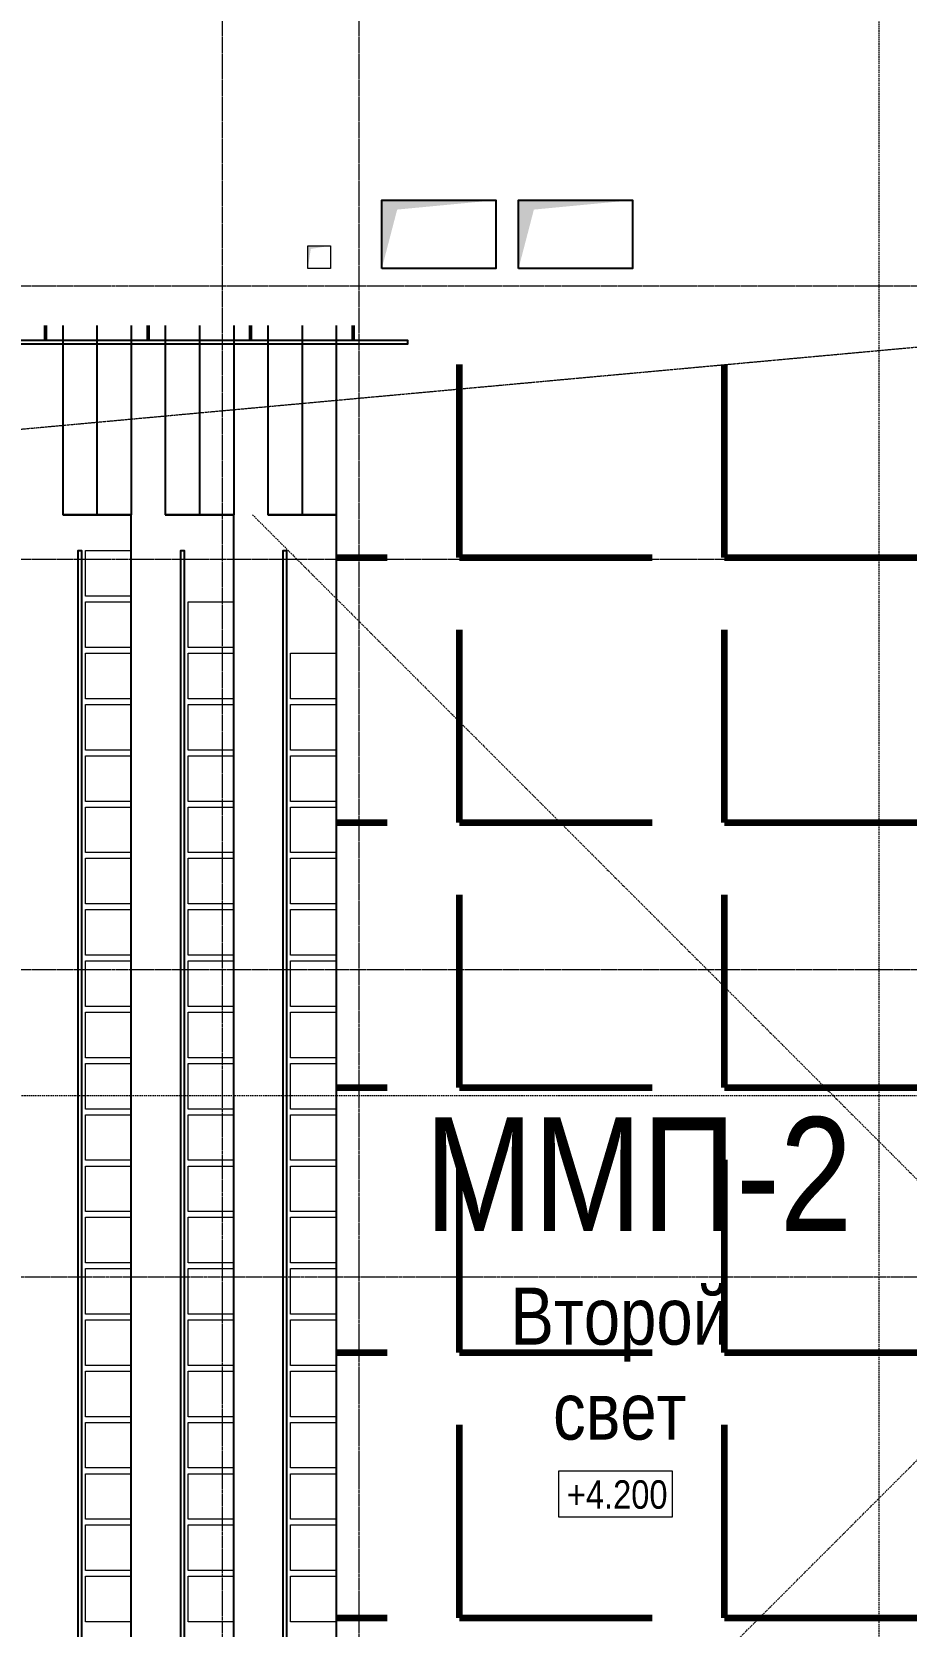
# Model space of a CAD drawing. Header units: millimetres. Extents: x -65509 to 912790, y 446 to 713294.
# Drawn here: x 173026 to 180699, y 374414 to 388404 of the extents above; entities that cross this region are included whole.
import ezdxf
from ezdxf.enums import TextEntityAlignment as Align

# ---------------------------------------------------------------- set-up
doc = ezdxf.new("R2010")
doc.units = ezdxf.units.MM
for name, pattern in [('CENTER2', [28.575, 19.05, -3.175, 3.175, -3.175]), ('DASHED', [19.05, 12.7, -6.35]), ('HIDDEN', [9.525, 6.35, -3.175])]:
    doc.linetypes.add(name, pattern=pattern)
for name, color, linetype, lineweight in [('5.3) ММП плитка 6.1', 5, 'Continuous', 120), ('АР_Мебель', 250, 'Continuous', 5), ('АР_Отметка', 250, 'Continuous', 13), ('АР_Разрезы марка', 7, 'Continuous', 13), ('АР_Стены ЖБ', 250, 'Continuous', 35), ('АР_Тонкая', 250, 'Continuous', 5), ('ВК_Шахты', 250, 'Continuous', 9), ('ОВ_Шахты_блок 4.1', 250, 'Continuous', 25), ('РД_Ограждения', 250, 'Continuous', 25), ('РД_Оси_100', 250, 'Continuous', 0)]:
    doc.layers.add(name, color=color, linetype=linetype, lineweight=lineweight)
doc.layers.add('АР_Делит', color=250, linetype='Continuous', lineweight=0, plot=False)
doc.layers.add('ЛК_Открытая', color=250, linetype='Continuous')
doc.styles.add('Arial_Narrow_08', font='ARIALN.TTF', dxfattribs={"width": 0.8})
doc.styles.add('style1', font='ARIALN.TTF')

# ---------------------------------------------------------------- blocks, each defined once
blk = doc.blocks.new('СОШ_2200_АР_ОСИ_М100_28.05.24')
at = {"layer": 'РД_Оси_100', "linetype": 'CENTER2'}
for p, q in [((-5954.958, 90900), (119910, 90900)), ((-5954.958, 88500), (119910, 88500)), ((-5954.958, 84900), (119910, 84900)), ((119910, 82200), (-5954.958, 82200))]:
    blk.add_line(p, q, dxfattribs=at)
for points in [[(57300, 139938.679), (57300, -6155)], [(58500, 139938.679), (58500, -6155)]]:
    blk.add_lwpolyline(points, dxfattribs=at)
blk = doc.blocks.new('Отметка_план')
at = {"color": 7}
blk.add_lwpolyline([(0, 0), (10, 0), (10, 4), (0, 4)], close=True, dxfattribs=at)
at = {"style": 'Arial_Narrow_08', "width": 0.8}
blk.add_attdef('OTMG', text='', height=2.5, dxfattribs=at).set_placement((9.06, 0.7), align=Align.RIGHT)
blk = doc.blocks.new('otv')
at = {"linetype": 'Continuous'}
blk.add_lwpolyline([(0, -1), (0, 0), (1, 0), (1, -1)], close=True, dxfattribs=at)
blk.add_solid([(0, -1), (0, 0), (0.135, -0.137), (1, 0)], dxfattribs=at)

msp = doc.modelspace()

# ---------------------------------------------------------------- hatches: boundary and pattern name
at = {"layer": '5.3) ММП плитка 6.1'}
h = msp.add_hatch(dxfattribs=at)
h.set_pattern_fill('ANGLE', color=256, scale=333)
h.set_pattern_definition([(0, (0, 0), (0, 2326.005), [1691.64, -634.365]), (90, (0, 0), (-2326.005, 1e-13), [1691.64, -634.365])])
h.paths.add_polyline_path([(166997.159, 385826.734), (163447.205, 385826.734), (163447.205, 380376.733), (165247.159, 380376.733), (165247.159, 373976.733), (163927.159, 373976.733), (163927.159, 373696.836), (163447.205, 373696.836), (163447.205, 368376.733), (166997.159, 368376.733)])
h.paths.add_polyline_path([(182027.159, 385826.733), (175697.159, 385826.733), (175697.159, 368176.733), (179397.159, 368176.733), (179397.159, 372396.733), (182027.159, 372396.733)])

# ---------------------------------------------------------------- linework, layer by layer
at = {"layer": 'АР_Мебель'}
msp.add_line((175697.159, 369876.733), (175697.159, 384376.733), dxfattribs=at)
for points in [[(173497.159, 383451.733), (173497.159, 383851.733), (173897.159, 383851.733), (173897.159, 383451.733)], [(173497.159, 383001.733), (173497.159, 383401.733), (173897.159, 383401.733), (173897.159, 383001.733)], [(174397.159, 383001.733), (174397.159, 383401.733), (174797.159, 383401.733), (174797.159, 383001.733)], [(173497.159, 382551.733), (173497.159, 382951.733), (173897.159, 382951.733), (173897.159, 382551.733)], [(174397.159, 382551.733), (174397.159, 382951.733), (174797.159, 382951.733), (174797.159, 382551.733)], [(175297.159, 382551.733), (175297.159, 382951.733), (175697.159, 382951.733), (175697.159, 382551.733)], [(173497.159, 382101.733), (173497.159, 382501.733), (173897.159, 382501.733), (173897.159, 382101.733)], [(174397.159, 382101.733), (174397.159, 382501.733), (174797.159, 382501.733), (174797.159, 382101.733)], [(175297.159, 382101.733), (175297.159, 382501.733), (175697.159, 382501.733), (175697.159, 382101.733)], [(173497.159, 381651.733), (173497.159, 382051.733), (173897.159, 382051.733), (173897.159, 381651.733)], [(174397.159, 381651.733), (174397.159, 382051.733), (174797.159, 382051.733), (174797.159, 381651.733)], [(175297.159, 381651.733), (175297.159, 382051.733), (175697.159, 382051.733), (175697.159, 381651.733)], [(173497.159, 381201.733), (173497.159, 381601.733), (173897.159, 381601.733), (173897.159, 381201.733)], [(174397.159, 381201.733), (174397.159, 381601.733), (174797.159, 381601.733), (174797.159, 381201.733)], [(175297.159, 381201.733), (175297.159, 381601.733), (175697.159, 381601.733), (175697.159, 381201.733)], [(173497.159, 380751.733), (173497.159, 381151.733), (173897.159, 381151.733), (173897.159, 380751.733)], [(174397.159, 380751.733), (174397.159, 381151.733), (174797.159, 381151.733), (174797.159, 380751.733)], [(175297.159, 380751.733), (175297.159, 381151.733), (175697.159, 381151.733), (175697.159, 380751.733)], [(173497.159, 380301.733), (173497.159, 380701.733), (173897.159, 380701.733), (173897.159, 380301.733)], [(174397.159, 380301.733), (174397.159, 380701.733), (174797.159, 380701.733), (174797.159, 380301.733)], [(175297.159, 380301.733), (175297.159, 380701.733), (175697.159, 380701.733), (175697.159, 380301.733)], [(173497.159, 379851.733), (173497.159, 380251.733), (173897.159, 380251.733), (173897.159, 379851.733)], [(174397.159, 379851.733), (174397.159, 380251.733), (174797.159, 380251.733), (174797.159, 379851.733)], [(175297.159, 379851.733), (175297.159, 380251.733), (175697.159, 380251.733), (175697.159, 379851.733)], [(173497.159, 379401.733), (173497.159, 379801.733), (173897.159, 379801.733), (173897.159, 379401.733)], [(174397.159, 379401.733), (174397.159, 379801.733), (174797.159, 379801.733), (174797.159, 379401.733)], [(175297.159, 379401.733), (175297.159, 379801.733), (175697.159, 379801.733), (175697.159, 379401.733)], [(173497.159, 378951.733), (173497.159, 379351.733), (173897.159, 379351.733), (173897.159, 378951.733)], [(174397.159, 378951.733), (174397.159, 379351.733), (174797.159, 379351.733), (174797.159, 378951.733)], [(175297.159, 378951.733), (175297.159, 379351.733), (175697.159, 379351.733), (175697.159, 378951.733)], [(173497.159, 378501.733), (173497.159, 378901.733), (173897.159, 378901.733), (173897.159, 378501.733)], [(174397.159, 378501.733), (174397.159, 378901.733), (174797.159, 378901.733), (174797.159, 378501.733)], [(175297.159, 378501.733), (175297.159, 378901.733), (175697.159, 378901.733), (175697.159, 378501.733)], [(173497.159, 378051.733), (173497.159, 378451.733), (173897.159, 378451.733), (173897.159, 378051.733)], [(174397.159, 378051.733), (174397.159, 378451.733), (174797.159, 378451.733), (174797.159, 378051.733)], [(175297.159, 378051.733), (175297.159, 378451.733), (175697.159, 378451.733), (175697.159, 378051.733)], [(173497.159, 377601.733), (173497.159, 378001.733), (173897.159, 378001.733), (173897.159, 377601.733)], [(174397.159, 377601.733), (174397.159, 378001.733), (174797.159, 378001.733), (174797.159, 377601.733)], [(175297.159, 377601.733), (175297.159, 378001.733), (175697.159, 378001.733), (175697.159, 377601.733)], [(173497.159, 377151.733), (173497.159, 377551.733), (173897.159, 377551.733), (173897.159, 377151.733)], [(174397.159, 377151.733), (174397.159, 377551.733), (174797.159, 377551.733), (174797.159, 377151.733)], [(175297.159, 377151.733), (175297.159, 377551.733), (175697.159, 377551.733), (175697.159, 377151.733)], [(173497.159, 376701.733), (173497.159, 377101.733), (173897.159, 377101.733), (173897.159, 376701.733)], [(174397.159, 376701.733), (174397.159, 377101.733), (174797.159, 377101.733), (174797.159, 376701.733)], [(175297.159, 376701.733), (175297.159, 377101.733), (175697.159, 377101.733), (175697.159, 376701.733)], [(173497.159, 376251.733), (173497.159, 376651.733), (173897.159, 376651.733), (173897.159, 376251.733)], [(174397.159, 376251.733), (174397.159, 376651.733), (174797.159, 376651.733), (174797.159, 376251.733)], [(175297.159, 376251.733), (175297.159, 376651.733), (175697.159, 376651.733), (175697.159, 376251.733)], [(173497.159, 375801.733), (173497.159, 376201.733), (173897.159, 376201.733), (173897.159, 375801.733)], [(174397.159, 375801.733), (174397.159, 376201.733), (174797.159, 376201.733), (174797.159, 375801.733)], [(175297.159, 375801.733), (175297.159, 376201.733), (175697.159, 376201.733), (175697.159, 375801.733)], [(173497.159, 375351.733), (173497.159, 375751.733), (173897.159, 375751.733), (173897.159, 375351.733)], [(174397.159, 375351.733), (174397.159, 375751.733), (174797.159, 375751.733), (174797.159, 375351.733)], [(175297.159, 375351.733), (175297.159, 375751.733), (175697.159, 375751.733), (175697.159, 375351.733)], [(173497.159, 374901.733), (173497.159, 375301.733), (173897.159, 375301.733), (173897.159, 374901.733)], [(174397.159, 374901.733), (174397.159, 375301.733), (174797.159, 375301.733), (174797.159, 374901.733)], [(175297.159, 374901.733), (175297.159, 375301.733), (175697.159, 375301.733), (175697.159, 374901.733)], [(173497.159, 374451.733), (173497.159, 374851.733), (173897.159, 374851.733), (173897.159, 374451.733)], [(174397.159, 374451.733), (174397.159, 374851.733), (174797.159, 374851.733), (174797.159, 374451.733)], [(175297.159, 374451.733), (175297.159, 374851.733), (175697.159, 374851.733), (175697.159, 374451.733)]]:
    msp.add_lwpolyline(points, close=True, dxfattribs=at)
at = {"layer": 'АР_Разрезы марка', "linetype": 'DASHED', "lineweight": 0}
msp.add_line((235741.979, 379066.203), (114878.266, 379066.203), dxfattribs=at)
msp.add_lwpolyline([(179067.479, 293683.532), (179067.479, 361735.232), (180462.271, 361735.232), (180462.271, 398877.72), (173054.626, 398877.72), (173054.626, 429094.536)], dxfattribs=at)
at = {"layer": 'АР_Стены ЖБ', "linetype": 'HIDDEN', "lineweight": 0}
msp.add_lwpolyline([(167557.159, 373926.733), (167557.159, 368376.733), (168456.023, 384508.003), (182847.156, 385826.733)], dxfattribs=at)
at = {"layer": 'АР_Тонкая', "linetype": 'DASHED', "lineweight": 0}
for p in [(174962.159, 384166.733), (174962.159, 370036.733)]:
    msp.add_line(p, (182027.159, 377101.733), dxfattribs=at)
at = {"layer": 'ЛК_Открытая'}
for p, q in [((173297.159, 385826.733), (173297.159, 384166.733)), ((173597.159, 385826.733), (173597.159, 384166.733)), ((173897.159, 385826.733), (173897.159, 384166.733)), ((174197.159, 385826.733), (174197.159, 384166.733)), ((174497.159, 385826.733), (174497.159, 384166.733)), ((174797.159, 385826.733), (174797.159, 384166.733)), ((175097.159, 385826.733), (175097.159, 384166.733)), ((175397.159, 385826.733), (175397.159, 384166.733)), ((175697.159, 385826.733), (175697.159, 384166.733)), ((173897.159, 384166.733), (173297.159, 384166.733)), ((173897.159, 370036.733), (173897.159, 384166.733)), ((174797.159, 384166.733), (174197.159, 384166.733)), ((174797.159, 370036.733), (174797.159, 384166.733)), ((175697.159, 384166.733), (175097.159, 384166.733))]:
    msp.add_line(p, q, dxfattribs=at)
msp.add_lwpolyline([(167011.6, 384996.733, 0, 150, 0), (167477.849, 384996.733, 0, 0, 0), (175697.159, 384996.733, 0, 0, 0)], format="xyseb", dxfattribs=at)
for points in [[(173297.159, 384166.733), (173897.159, 384166.733)], [(174197.159, 384166.733), (174797.159, 384166.733)], [(175097.159, 384166.733), (175697.159, 384166.733), (175697.159, 370036.733), (175097.159, 370036.733)]]:
    msp.add_lwpolyline(points, dxfattribs=at)
at = {"layer": 'РД_Ограждения'}
for points in [[(166667.159, 385696.733), (166667.159, 385666.733), (176327.159, 385666.733), (176327.159, 385696.733), (166697.159, 385696.733), (166697.159, 385696.733), (166667.159, 385696.733), (166667.159, 385666.733), (166697.159, 385666.733)], [(173140.159, 385696.733), (173140.159, 385826.733)], [(173147.159, 385696.733), (173147.159, 385826.733)], [(173154.159, 385696.733), (173154.159, 385826.733)], [(174040.159, 385696.733), (174040.159, 385826.733)], [(174047.159, 385696.733), (174047.159, 385826.733)], [(174054.159, 385696.733), (174054.159, 385826.733)], [(174940.159, 385696.733), (174940.159, 385826.733)], [(174947.159, 385696.733), (174947.159, 385826.733)], [(174954.159, 385696.733), (174954.159, 385826.733)], [(175840.159, 385696.733), (175840.159, 385826.733)], [(175847.159, 385696.733), (175847.159, 385826.733)], [(175854.159, 385696.733), (175854.159, 385826.733)]]:
    msp.add_lwpolyline(points, dxfattribs=at)
for points in [[(173432.159, 370351.733), (173432.159, 383851.733), (173462.159, 383851.733), (173462.159, 370351.733)], [(174332.159, 370351.733), (174332.159, 383851.733), (174362.159, 383851.733), (174362.159, 370351.733)], [(175232.159, 370351.733), (175232.159, 383851.733), (175262.159, 383851.733), (175262.159, 370351.733)]]:
    msp.add_lwpolyline(points, close=True, dxfattribs=at)

# ---------------------------------------------------------------- block references
at = {"layer": 'АР_Отметка'}
ref = msp.add_blockref('Отметка_план', (177647.908, 375374.228), dxfattribs=dict(at, xscale=100, yscale=100, zscale=100))
ref.add_attrib('OTMG', '+4.200', dxfattribs={"layer": '0', "color": 0, "height": 250, "style": 'style1'}).set_placement((178605.326, 375694.044), align=Align.TOP_RIGHT)
at = {"layer": 'ВК_Шахты', "color": 1, "xscale": 200, "yscale": 200}
msp.add_blockref('otv', (175447.159, 386526.733), dxfattribs=at)
at = {"layer": 'ОВ_Шахты_блок 4.1', "xscale": 1000, "yscale": 600}
for p in [(176097.309, 386926.733), (177297.309, 386926.733)]:
    msp.add_blockref('otv', p, dxfattribs=at)
at = {"layer": 'РД_Оси_100'}
msp.add_blockref('СОШ_2200_АР_ОСИ_М100_28.05.24', (117397.159, 295276.733), dxfattribs=at)

# ---------------------------------------------------------------- texts
at = {"layer": 'АР_Делит', "color": 6, "insert": (178350.716, 378380.016), "char_height": 1000, "width": 7150, "attachment_point": 5, "style": 'style1'}
msp.add_mtext('ММП-2', dxfattribs=at)
at = {"layer": 'АР_Отметка', "insert": (178186.165, 376714.095), "char_height": 500, "width": 1999.94, "attachment_point": 5, "style": 'style1'}
msp.add_mtext('Второй \\Pсвет', dxfattribs=at)

doc.saveas('drawing.dxf')
